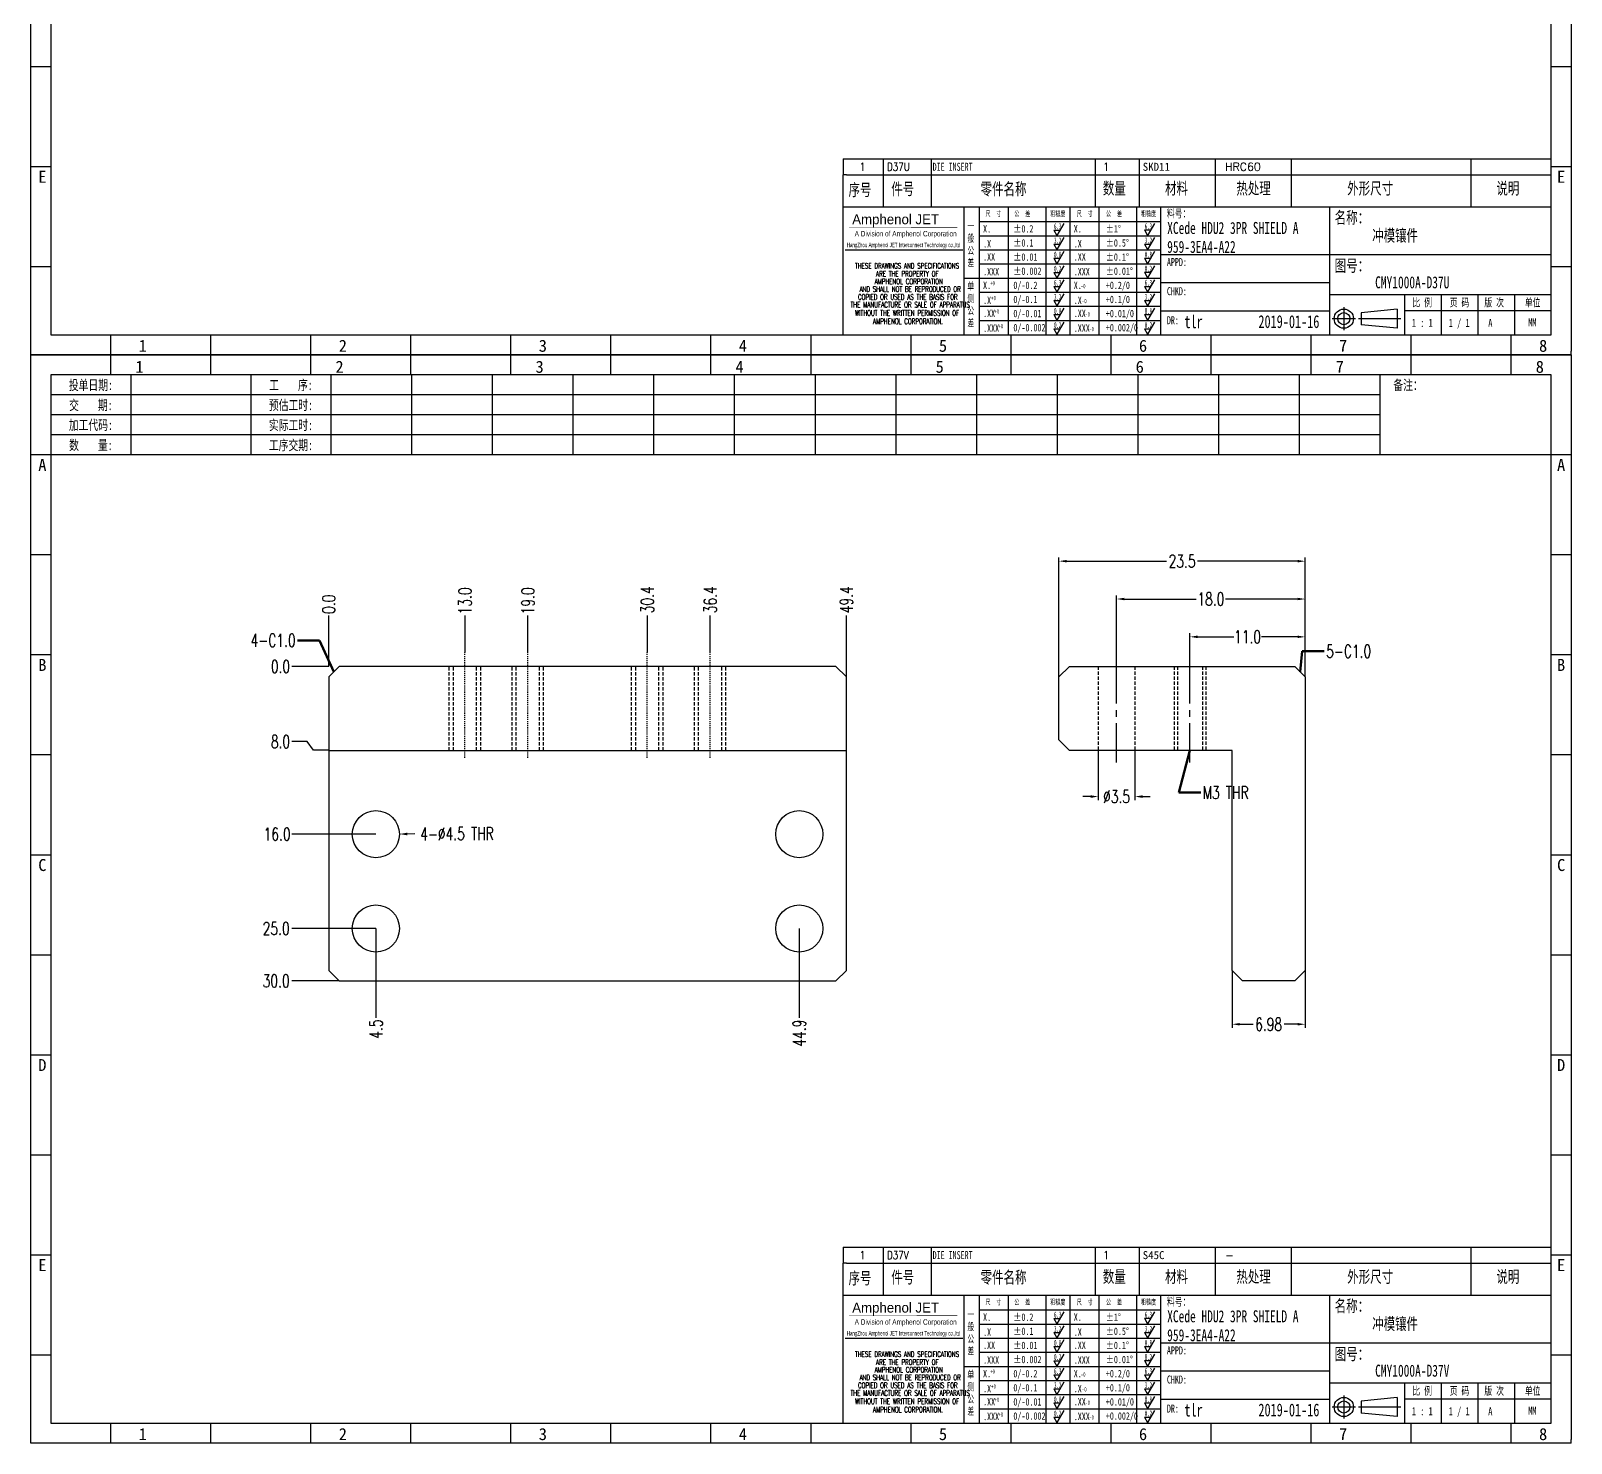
# Model space of a CAD drawing. Header units: millimetres. Extents: x -2852 to 5627, y -2271 to 1849.
# Drawn here: x -459.4 to -312.4, y -1417.7 to -1282.9 of the extents above; entities that cross this region are included whole.
import ezdxf
from ezdxf.enums import TextEntityAlignment as Align

# ---------------------------------------------------------------- set-up
doc = ezdxf.new("R2010")
doc.units = ezdxf.units.MM
doc.header["$PDSIZE"] = 3
doc.linetypes.add('CENTER2', pattern=[1.125, 0.75, -0.125, 0.125, -0.125])
doc.linetypes.add('DASHED2', pattern=[9.525, 6.35, -3.175])
for name, color, linetype in [('1', 7, 'Continuous'), ('11', 4, 'DASHED2'), ('41', 1, 'Continuous'), ('51', 1, 'CENTER2')]:
    doc.layers.add(name, color=color, linetype=linetype)
doc.styles.add('CH', font='仿宋_GB2312_0.ttf')
doc.styles.add('jet02', font='simplex.shx', dxfattribs={"width": 0.7})
doc.styles.add('SIMPLEX', font='SIMPLEX')
doc.styles.get("Standard").update_dxf_attribs({"font": '仿宋_GB2312_0.ttf', "width": 0.7})
doc.styles.add('TEXTSTYLE_1', font='TRIUMB.TTF')
doc.styles.add('TEXTSTYLE_2', font='TRIUM.TTF')
doc.styles.add('tk', font='', dxfattribs={"width": 0.7})
doc.styles.add('tk 2', font='仿宋_GB2312_0.ttf', dxfattribs={"width": 0.65})
doc.styles.add('tk 4', font='simplex.shx', dxfattribs={"width": 0.65, "bigfont": 'bigfont.shx'})
doc.styles.get('tk').set_extended_font_data('NSimSun')
doc.dimstyles.new('jet02', dxfattribs={"dimtxt": 3.5, "dimasz": 2.1, "dimexe": 1, "dimexo": 0, "dimgap": 0.5, "dimtad": 0, "dimtoh": 1, "dimdec": 3, "dimzin": 9, "dimdsep": 46, "dimtxsty": 'jet02', "dimcen": 0, "dimclrt": 256, "dimazin": 2, "dimtfac": 1, "dimtdec": 3, "dimtofl": 0, "dimtmove": 0, "dimatfit": 1, "dimfxl": 0, "dimarcsym": 0})

# ---------------------------------------------------------------- blocks, each defined once
blk = doc.blocks.new('A3-N')
at = {"layer": '1', "color": 1}
for p, q in [((0, 0), (0, 296.73)), ((0, 296.73), (420, 296.73)), ((21.82, 291.27), (21.82, 296.73)), ((49.09, 291.27), (49.09, 296.73)), ((76.36, 291.27), (76.36, 296.73)), ((103.64, 291.27), (103.64, 296.73)), ((103.64, 291.27), (103.64, 296.73)), ((103.64, 291.27), (103.64, 296.73)), ((130.91, 291.27), (130.91, 296.73)), ((158.18, 291.27), (158.18, 296.73)), ((185.45, 291.27), (185.45, 296.73)), ((212.73, 291.27), (212.73, 296.73)), ((240, 291.27), (240, 296.73)), ((267.27, 291.27), (267.27, 296.73)), ((294.55, 291.27), (294.55, 296.73)), ((321.82, 291.27), (321.82, 296.73)), ((349.09, 291.27), (349.09, 296.73)), ((376.36, 291.27), (376.36, 296.73)), ((403.64, 291.27), (403.64, 296.73)), ((420, 296.73), (420, 1)), ((5.45, 269.45), (0, 269.45)), ((420, 269.45), (414.55, 269.45)), ((5.45, 242.18), (0, 242.18)), ((420, 242.18), (414.55, 242.18)), ((5.45, 214.91), (0, 214.91)), ((420, 214.91), (414.55, 214.91)), ((5.45, 187.64), (0, 187.64)), ((420, 187.64), (414.55, 187.64)), ((5.45, 160.36), (0, 160.36)), ((420, 160.36), (414.55, 160.36)), ((5.45, 133.09), (0, 133.09)), ((420, 133.09), (414.55, 133.09)), ((5.45, 105.82), (0, 105.82)), ((420, 105.82), (414.55, 105.82)), ((5.45, 78.55), (0, 78.55)), ((420, 78.55), (414.55, 78.55)), ((5.45, 51.27), (0, 51.27)), ((420, 51.27), (414.55, 51.27)), ((222.45, 49.09), (221.45, 49.09)), ((221.45, 49.09), (221.45, 40.36)), ((222.45, 49.09), (414.55, 49.09)), ((232.36, 49.09), (232.36, 40.36)), ((245.45, 49.09), (245.45, 40.36)), ((290.18, 49.09), (290.18, 40.36)), ((302.18, 49.09), (302.18, 40.36)), ((322.91, 49.09), (322.91, 40.36)), ((343.64, 49.09), (343.64, 40.36)), ((392.73, 40.36), (392.73, 49.09)), ((258.55, 40.36), (258.55, 5.44)), ((266.45, 40.36), (266.45, 5.44)), ((276.78, 40.36), (276.78, 5.45)), ((291.18, 40.36), (291.18, 5.45)), ((301.51, 40.37), (301.51, 5.46)), ((308.01, 40.36), (308.01, 5.45)), ((354.09, 40.36), (354.09, 5.45)), ((308.01, 32.39), (258.55, 32.39)), ((308.01, 28.54), (258.55, 28.54)), ((414.55, 27.27), (308.01, 27.27)), ((5.45, 24), (0, 24)), ((308.01, 24.69), (258.55, 24.69)), ((420, 24), (414.55, 24)), ((308.01, 16.99), (258.55, 16.99)), ((354.09, 19.63), (308.01, 19.63)), ((308.01, 13.14), (258.55, 13.14)), ((414.55, 16.36), (354.09, 16.36)), ((374.55, 16.36), (374.55, 5.45)), ((384.55, 16.36), (384.55, 5.45)), ((394.55, 16.36), (394.55, 5.45)), ((404.55, 16.36), (404.55, 5.45)), ((308.01, 9.29), (258.55, 9.29)), ((308.01, 11.99), (354.09, 11.99)), ((372.51, 12.49), (362.69, 11.5)), ((362.69, 11.5), (362.69, 8.23)), ((372.51, 12.49), (372.51, 7.25)), ((414.55, 12), (374.55, 12)), ((21.82, 0), (21.82, 5.45)), ((49.09, 0), (49.09, 5.45)), ((76.36, 0), (76.36, 5.45)), ((103.64, 0), (103.64, 5.45)), ((130.91, 0), (130.91, 5.45)), ((158.18, 0), (158.18, 5.45)), ((185.45, 0), (185.45, 5.45)), ((212.73, 0), (212.73, 5.45)), ((240, 0), (240, 5.45)), ((267.27, 0), (267.27, 5.45)), ((294.55, 0), (294.55, 5.45)), ((321.82, 0), (321.82, 5.45)), ((349.09, 0), (349.09, 5.45)), ((372.51, 7.25), (362.69, 8.23)), ((376.36, 0), (376.36, 5.45)), ((403.64, 0), (403.64, 5.45)), ((1, 0), (0, 0)), ((420, 0), (1, 0)), ((420, 0), (420, 1))]:
    blk.add_line(p, q, dxfattribs=at)
at = {"layer": '1'}
for p, q in [((414.55, 278.18), (414.55, 284.73)), ((221.45, 40.36), (221.45, 5.45)), ((221.45, 40.36), (414.55, 40.36)), ((221.45, 40.36), (414.55, 40.36)), ((254.41, 40.36), (254.41, 5.45)), ((283.28, 40.36), (283.28, 5.45)), ((308.01, 36.24), (258.55, 36.24)), ((222.08, 28.67), (254.12, 28.67)), ((308.01, 20.84), (254.41, 20.84))]:
    blk.add_line(p, q, dxfattribs=at)
at = {"layer": '1', "color": 1, "ltscale": 0.05}
for p, q in [((278.93, 34.04), (279.79, 32.56)), ((278.93, 34.04), (280.65, 34.04)), ((281.68, 35.84), (279.79, 32.56)), ((303.66, 34.05), (304.52, 32.56)), ((303.66, 34.05), (305.38, 34.05)), ((306.41, 35.84), (304.52, 32.56)), ((278.93, 30.19), (279.79, 28.71)), ((278.93, 30.19), (280.65, 30.19)), ((281.68, 31.99), (279.79, 28.71)), ((303.66, 30.2), (305.38, 30.2)), ((303.66, 30.2), (304.52, 28.71)), ((306.41, 31.99), (304.52, 28.71)), ((278.93, 26.34), (279.79, 24.86)), ((278.93, 26.34), (280.65, 26.34)), ((281.68, 28.14), (279.79, 24.86)), ((303.66, 26.35), (304.52, 24.86)), ((303.66, 26.35), (305.38, 26.35)), ((306.41, 28.14), (304.52, 24.86)), ((278.93, 22.49), (280.65, 22.49)), ((278.93, 22.49), (279.79, 21.01)), ((281.68, 24.29), (279.79, 21.01)), ((303.66, 22.5), (305.38, 22.5)), ((303.66, 22.5), (304.52, 21.01)), ((306.41, 24.29), (304.52, 21.01)), ((278.93, 18.66), (279.79, 17.17)), ((278.93, 18.66), (280.65, 18.66)), ((281.68, 20.45), (279.79, 17.17)), ((303.66, 18.66), (304.52, 17.18)), ((303.66, 18.66), (305.38, 18.66)), ((306.41, 20.46), (304.52, 17.18)), ((278.93, 14.81), (280.65, 14.81)), ((278.93, 14.81), (279.79, 13.32)), ((281.68, 16.6), (279.79, 13.32)), ((281.68, 12.75), (279.79, 9.47)), ((303.66, 14.81), (305.38, 14.81)), ((303.66, 14.81), (304.52, 13.33)), ((306.41, 16.61), (304.52, 13.33)), ((306.41, 12.76), (304.52, 9.48)), ((278.93, 10.96), (279.79, 9.47)), ((278.93, 10.96), (280.65, 10.96)), ((281.68, 8.9), (279.79, 5.62)), ((303.66, 10.96), (304.52, 9.48)), ((303.66, 10.96), (305.38, 10.96)), ((306.41, 8.91), (304.52, 5.63)), ((278.93, 7.11), (279.79, 5.62)), ((278.93, 7.11), (280.65, 7.11)), ((303.66, 7.11), (305.38, 7.11)), ((303.66, 7.11), (304.52, 5.63))]:
    blk.add_line(p, q, dxfattribs=at)
at = {"layer": '1', "color": 1, "ltscale": 0.1}
for p, q in [((358.01, 13.02), (358.01, 6.71)), ((354.86, 9.87), (361.17, 9.87)), ((362.03, 9.87), (373.54, 9.87))]:
    blk.add_line(p, q, dxfattribs=at)
at = {"layer": '1'}
blk.add_lwpolyline([(221.45, 5.45), (414.55, 5.45), (414.55, 291.27), (5.45, 291.27), (5.45, 5.45), (414.55, 5.45)], dxfattribs=at)
at = {"layer": '1', "color": 7, "linetype": 'Continuous', "const_width": 0.123}
blk.add_lwpolyline([(223.11, 34.74), (252.6, 34.76)], dxfattribs=at)
at = {"layer": '1', "color": 1}
for radius in [2.62, 1.64]:
    blk.add_circle((358.01, 9.87), radius, dxfattribs=at)
at = {"layer": '41'}
for p, q in [((27.27, 291.27), (27.27, 269.45)), ((60, 291.27), (60, 269.45)), ((81.82, 291.27), (81.82, 269.45)), ((103.82, 291.27), (103.82, 269.45)), ((125.82, 291.27), (125.82, 269.45)), ((147.82, 291.27), (147.82, 269.45)), ((169.82, 291.27), (169.82, 269.45)), ((191.82, 291.27), (191.82, 269.45)), ((213.82, 291.27), (213.82, 269.45)), ((235.82, 291.27), (235.82, 269.45)), ((257.82, 291.27), (257.82, 269.45)), ((279.82, 291.27), (279.82, 269.45)), ((301.82, 291.27), (301.82, 269.45)), ((323.82, 291.27), (323.82, 269.45)), ((345.82, 291.27), (345.82, 269.45)), ((367.82, 291.27), (367.82, 269.45)), ((367.82, 285.82), (5.45, 285.82)), ((367.82, 280.36), (5.45, 280.36)), ((367.82, 274.91), (5.45, 274.91)), ((414.55, 269.45), (5.45, 269.45))]:
    blk.add_line(p, q, dxfattribs=at)
at = {"layer": '1', "color": 1}
for s, p in [('1', (29.64, 295.11)), ('2', (84.18, 295.11)), ('3', (138.73, 295.11)), ('4', (193.27, 295.11)), ('5', (247.82, 295.11)), ('6', (302.36, 295.11)), ('7', (356.91, 295.11)), ('8', (411.45, 295.11)), ('1', (30.53, 4.11)), ('2', (85.08, 4.11)), ('3', (139.62, 4.11)), ('4', (194.17, 4.11)), ('5', (248.72, 4.11)), ('6', (303.26, 4.11)), ('7', (357.81, 4.11)), ('8', (412.35, 4.11))]:
    blk.add_text(s, height=3.27, dxfattribs=at).set_placement(p, align=Align.TOP_CENTER)
at = {"layer": '1', "style": 'tk', "width": 0.7}
for s, p in [('投单日期:', (16.36, 288.55)), ('工    序:', (70.91, 288.55)), ('备注：', (375.51, 288.55)), ('交    期:', (16.36, 283.09)), ('预估工时:', (70.91, 283.09)), ('加工代码:', (16.36, 277.64)), ('实际工时:', (70.91, 277.64)), ('数    量:', (16.36, 272.18)), ('工序交期:', (70.91, 272.18))]:
    blk.add_text(s, height=2.727, dxfattribs=at).set_placement(p, align=Align.MIDDLE)
at = {"layer": '1', "color": 1}
for s, p in [('A', (2.04, 268.36)), ('B', (2.04, 213.82)), ('C', (2.04, 159.27)), ('D', (2.04, 104.73)), ('E', (2.04, 50.18))]:
    blk.add_text(s, height=3.27, dxfattribs=at).set_placement(p, align=Align.TOP_LEFT)
for s, p in [('A', (418.37, 268.36)), ('B', (418.37, 213.82)), ('C', (418.37, 159.27)), ('D', (418.37, 104.73)), ('E', (418.37, 50.18))]:
    blk.add_text(s, height=3.27, dxfattribs=at).set_placement(p, align=Align.TOP_RIGHT)
at = {"layer": '1', "color": 1, "style": 'tk 2', "width": 0.7}
for s, height, p in [('序号', 3.273, (222.96, 43.34)), ('件号', 3.273, (234.62, 43.61)), ('零件名称', 3.273, (258.97, 43.61)), ('数量', 3.273, (292.3, 43.78)), ('材料', 3.273, (309.27, 43.78)), ('热处理', 3.273, (328.71, 43.78)), ('外形尺寸', 3.273, (358.94, 43.78)), ('说明', 3.273, (399.61, 43.78)), ('料号：', 2.182, (309.77, 37.46)), ('名称：', 3.273, (355.52, 35.79)), ('图号：', 3.273, (355.52, 22.7)), ('比 例', 2.182, (376.69, 13.18)), ('页 码', 2.182, (386.85, 13.18)), ('版 次', 2.182, (396.31, 13.18)), ('单位', 2.182, (407.35, 13.18))]:
    blk.add_text(s, height=height, dxfattribs=at).set_placement(p)
at = {"layer": '1', "color": 7, "linetype": 'Continuous', "style": 'TEXTSTYLE_1'}
blk.add_text('Amphenol JET', height=2.7, dxfattribs=at).set_placement((223.96, 35.61))
at = {"layer": '1', "color": 7, "linetype": 'Continuous'}
for s, height, style, width, p in [('A Division of Amphenol Corporation', 1.5, 'TEXTSTYLE_2', 0.7, (224.64, 32.29)), ('HangZhou Amphenol JET Interconnect Technology co.,ltd ', 1.2, 'TEXTSTYLE_2', 0.6, (222.47, 29.36)), ('THESE DRAWINGS AND SPECIFICATIONS', 1.5, 'tk 4', 0.6, (224.73, 23.52)), ('ARE THE PROPERTY OF', 1.5, 'tk 4', 0.6, (230.45, 21.35)), ('AND SHALL NOT BE REPRODUCED OR', 1.5, 'tk 4', 0.6, (225.95, 17.17)), ('AMPHENOL CORPORATION', 1.5, 'tk 4', 0.6, (230.04, 19.27)), ('THE MANUFACTURE OR SALE OF APPARATUS', 1.5, 'tk 4', 0.6, (223.5, 12.92)), ('COPIED OR USED AS THE BASIS FOR', 1.5, 'tk 4', 0.6, (225.54, 15.02)), ('WITHOUT THE WRITTEN PERMISSION OF', 1.5, 'tk 4', 0.6, (224.73, 10.67)), ('AMPHENOL CORPORATION.', 1.5, 'tk 4', 0.6, (229.63, 8.4))]:
    blk.add_text(s, height=height, dxfattribs=dict(at, style=style, width=width)).set_placement(p)
at = {"layer": '1', "color": 1, "style": 'tk 2', "width": 0.7}
for s, p in [('X.', (259.64, 34.37)), ('%%P0.2', (267.9, 34.37)), ('X.', (284.37, 34.37)), ('%%P1%%D', (293.12, 34.37)), ('.X', (259.64, 30.28)), ('%%P0.1', (267.9, 30.52)), ('.X', (284.37, 30.28)), ('%%P0.5%%D', (293.12, 30.52)), ('.XX', (259.64, 26.71)), ('%%P0.01', (267.9, 26.67)), ('.XX', (284.37, 26.71)), ('%%P0.1%%D', (293.12, 26.67)), ('.XXX', (259.64, 22.68)), ('%%P0.002', (267.9, 22.82)), ('.XXX', (284.37, 22.68)), ('%%P0.01%%D', (293.12, 22.82)), ('X.', (259.64, 18.97)), ('0/-0.2', (267.9, 18.97)), ('X.', (284.37, 18.97)), ('+0.2/0', (293.12, 18.97)), ('.X', (259.64, 14.88)), ('0/-0.1', (267.9, 15.12)), ('.X', (284.37, 14.88)), ('+0.1/0', (293.12, 15.12)), ('.XX', (259.64, 11.31)), ('0/-0.01', (267.9, 11.27)), ('0/-0.002', (267.9, 7.42)), ('.XX', (284.37, 11.31)), ('+0.01/0', (293.12, 11.27)), ('+0.002/0', (293.12, 7.42)), ('.XXX', (259.64, 7.28)), ('.XXX', (284.37, 7.28))]:
    blk.add_text(s, height=2, dxfattribs=at).set_placement(p, align=Align.MIDDLE_LEFT)
at = {"layer": '1', "color": 1, "ltscale": 0.05, "style": 'tk 2', "width": 0.5}
for s, p in [('6.3', (279.01, 34.26)), ('6.3', (303.74, 34.27)), ('3.2', (279.01, 30.41)), ('3.2', (303.74, 30.42)), ('0.8', (279.01, 26.56)), ('0.8', (303.74, 26.57)), ('0.2', (279.01, 22.71)), ('0.2', (303.74, 22.72)), ('6.3', (279.01, 18.87)), ('6.3', (303.74, 18.88)), ('3.2', (279.01, 15.02)), ('0.8', (279.01, 11.17)), ('3.2', (303.74, 15.03)), ('0.8', (303.74, 11.18)), ('0.2', (279.01, 7.32)), ('0.2', (303.74, 7.33))]:
    blk.add_text(s, height=1.6, dxfattribs=at).set_placement(p)
at = {"layer": '1', "style": 'tk 2', "width": 0.7}
for s, p in [('APPD:', (309.77, 24.21)), ('CHKD:', (309.77, 16.27)), ('DR:', (309.77, 8.35))]:
    blk.add_text(s, height=2.182, dxfattribs=at).set_placement(p)
at = {"layer": '1', "color": 7, "style": 'tk 2', "width": 0.7}
blk.add_text('MM', height=2.182, dxfattribs=at).set_placement((408.31, 7.75))
at = {"layer": '1', "color": 1, "ltscale": 0.05, "char_height": 1.5, "width": 6.3627, "attachment_point": 1, "style": 'tk 2'}
for s, insert in [('尺  寸', (260.31, 39.25)), ('公  差', (268.17, 39.25)), ('粗糙度', (277.98, 39.25)), ('尺  寸', (285.2, 39.25)), ('公  差', (293.18, 39.25)), ('粗糙度', (302.71, 39.26))]:
    blk.add_mtext(s, dxfattribs=dict(at, insert=insert))
at = {"layer": '1', "ltscale": 0.05, "char_height": 2, "width": 2.5195, "attachment_point": 1, "style": 'tk 2'}
for s, insert in [('一般公差', (255.39, 36.11)), ('单侧公差', (255.39, 19.71))]:
    blk.add_mtext(s, dxfattribs=dict(at, insert=insert))
at = {"layer": '1', "color": 1, "ltscale": 0.05, "char_height": 1.2, "width": 5.1396, "attachment_point": 1, "line_spacing_factor": 0.8, "style": 'tk 2'}
for s, insert in [('+0', (261.58, 20.13)), ('-0', (286.31, 19.33)), ('+0', (261.88, 16.09)), ('-0', (286.61, 15.29)), ('+0', (262.79, 12.45)), ('+0', (263.87, 8.44)), ('-0', (287.51, 11.65)), ('-0', (288.59, 7.64))]:
    blk.add_mtext(s, dxfattribs=dict(at, insert=insert))
at = {"layer": '1', "style": 'tk 2', "width": 0.7}
for tag, p in [('PATR-NO1', (309.84, 32.96)), ('TITLE', (365.74, 30.9)), ('PATR-NO2', (309.84, 27.81)), ('DWG-NO:', (366.54, 18.14))]:
    blk.add_attdef(tag, p, '', height=3.27, dxfattribs=at)
at = {"layer": '1', "color": 1, "style": 'tk 2', "width": 0.7}
for tag, p in [('DRAW', (314.55, 7.27)), ('DATE', (334.72, 7.32))]:
    blk.add_attdef(tag, p, '', height=3.49, dxfattribs=at)
at = {"layer": '1', "style": 'tk 2', "width": 0.7}
for tag, p in [('SCALE', (376.55, 8.73)), ('SHEET', (386.6, 8.72)), ('REV', (397.38, 8.73))]:
    blk.add_attdef(tag, text='', height=2.18, dxfattribs=at).set_placement(p, align=Align.MIDDLE_LEFT)
blk = doc.blocks.new('FB3')
at = {"layer": '1', "color": 1}
for p, q in [((0, 4.36), (193.09, 4.36)), ((0, 4.36), (0, 0)), ((10.91, 4.36), (10.91, 0)), ((24, 4.36), (24, 0)), ((68.73, 4.36), (68.73, 0)), ((80.73, 4.36), (80.73, 0)), ((101.45, 4.36), (101.45, 0)), ((122.18, 4.36), (122.18, 0)), ((171.27, 0), (171.27, 4.36))]:
    blk.add_line(p, q, dxfattribs=at)
at = {"layer": '1'}
for tag, style, p in [('ITEM', 'SIMPLEX', (4.36, 2.18)), ('PARTNO', 'SIMPLEX', (12, 2.18)), ('QTY', 'SIMPLEX', (74.18, 2.18)), ('MATL', 'CH', (81.72, 2.18)), ('FINISH', 'SIMPLEX', (104.17, 2.18)), ('SPEC', 'SIMPLEX', (130.91, 2.18)), ('REMARK', 'SIMPLEX', (174.06, 2.18))]:
    blk.add_attdef(tag, text='', height=2.18, dxfattribs=dict(at, style=style)).set_placement(p, align=Align.MIDDLE_LEFT)
at = {"layer": '1', "style": 'tk', "width": 0.7}
blk.add_attdef('DIE', text='', height=2.18, dxfattribs=at).set_placement((24.43, 2.18), align=Align.MIDDLE_LEFT)
blk = doc.blocks.new('*D3402')
at = {"layer": '41', "ltscale": 0.05}
blk.add_line((484.23, -3795.99), (480.7, -3795.99), dxfattribs=at)
at = {"layer": 'Defpoints', "color": 0, "ltscale": 0.05}
for p in [(480.7, -3795.99), (484.23, -3795.99), (484.23, -3795.99)]:
    blk.add_point(p, dxfattribs=at)
at = {"layer": '41', "ltscale": 0.05, "insert": (479.62, -3795.99), "char_height": 1.225, "attachment_point": 5, "style": 'jet02'}
blk.add_mtext('0.0', dxfattribs=at)
blk = doc.blocks.new('*D3403')
at = {"layer": '41', "ltscale": 0.05}
blk.add_line((485.23, -3825.99), (480.7, -3825.99), dxfattribs=at)
at = {"layer": 'Defpoints', "color": 0, "ltscale": 0.05}
for p in [(484.23, -3795.99), (480.7, -3825.99), (485.23, -3825.99)]:
    blk.add_point(p, dxfattribs=at)
at = {"layer": '41', "ltscale": 0.05, "insert": (479.21, -3825.99), "char_height": 1.225, "attachment_point": 5, "style": 'jet02'}
blk.add_mtext('30.0', dxfattribs=at)
blk = doc.blocks.new('*D3404')
at = {"layer": '41', "ltscale": 0.05}
blk.add_line((488.73, -3820.99), (480.7, -3820.99), dxfattribs=at)
at = {"layer": 'Defpoints', "color": 0, "ltscale": 0.05}
for p in [(484.23, -3795.99), (480.7, -3820.99), (488.73, -3820.99)]:
    blk.add_point(p, dxfattribs=at)
at = {"layer": '41', "ltscale": 0.05, "insert": (479.21, -3820.99), "char_height": 1.225, "attachment_point": 5, "style": 'jet02'}
blk.add_mtext('25.0', dxfattribs=at)
blk = doc.blocks.new('*D3405')
at = {"layer": '41', "ltscale": 0.05}
blk.add_line((488.73, -3811.99), (480.7, -3811.99), dxfattribs=at)
at = {"layer": 'Defpoints', "color": 0, "ltscale": 0.05}
for p in [(484.23, -3795.99), (480.7, -3811.99), (488.73, -3811.99)]:
    blk.add_point(p, dxfattribs=at)
at = {"layer": '41', "ltscale": 0.05, "insert": (479.3, -3811.99), "char_height": 1.225, "attachment_point": 5, "style": 'jet02'}
blk.add_mtext('16.0', dxfattribs=at)
blk = doc.blocks.new('*D3406')
at = {"layer": '41', "ltscale": 0.05}
for p, q in [((482.17, -3803.16), (480.7, -3803.16)), ((482.76, -3803.99), (482.17, -3803.16)), ((484.23, -3803.99), (482.76, -3803.99))]:
    blk.add_line(p, q, dxfattribs=at)
at = {"layer": 'Defpoints', "color": 0, "ltscale": 0.05}
for p in [(484.23, -3795.99), (480.7, -3803.16), (484.23, -3803.99)]:
    blk.add_point(p, dxfattribs=at)
at = {"layer": '41', "ltscale": 0.05, "insert": (479.62, -3803.16), "char_height": 1.225, "attachment_point": 5, "style": 'jet02'}
blk.add_mtext('8.0', dxfattribs=at)
blk = doc.blocks.new('*D3407')
at = {"layer": '41', "ltscale": 0.05}
blk.add_line((484.23, -3795.99), (484.23, -3791.13), dxfattribs=at)
at = {"layer": 'Defpoints', "color": 0, "ltscale": 0.05}
for p in [(484.23, -3791.13), (484.23, -3795.99), (484.23, -3795.99)]:
    blk.add_point(p, dxfattribs=at)
at = {"layer": '41', "ltscale": 0.05, "insert": (484.23, -3790.05), "char_height": 1.225, "attachment_point": 5, "rotation": 90, "style": 'jet02'}
blk.add_mtext('0.0', dxfattribs=at)
blk = doc.blocks.new('*D3408')
at = {"layer": '41', "ltscale": 0.05}
blk.add_line((497.23, -3794.66), (497.23, -3791.13), dxfattribs=at)
at = {"layer": 'Defpoints', "color": 0, "ltscale": 0.05}
for p in [(497.23, -3791.13), (497.23, -3794.66), (484.23, -3795.99)]:
    blk.add_point(p, dxfattribs=at)
at = {"layer": '41', "ltscale": 0.05, "insert": (497.23, -3789.73), "char_height": 1.225, "attachment_point": 5, "rotation": 90, "style": 'jet02'}
blk.add_mtext('13.0', dxfattribs=at)
blk = doc.blocks.new('*D3409')
at = {"layer": '41', "ltscale": 0.05}
blk.add_line((503.23, -3794.66), (503.23, -3791.13), dxfattribs=at)
at = {"layer": 'Defpoints', "color": 0, "ltscale": 0.05}
for p in [(503.23, -3791.13), (503.23, -3794.66), (484.23, -3795.99)]:
    blk.add_point(p, dxfattribs=at)
at = {"layer": '41', "ltscale": 0.05, "insert": (503.23, -3789.73), "char_height": 1.225, "attachment_point": 5, "rotation": 90, "style": 'jet02'}
blk.add_mtext('19.0', dxfattribs=at)
blk = doc.blocks.new('*D3410')
at = {"layer": '41', "ltscale": 0.05}
blk.add_line((514.63, -3794.66), (514.63, -3791.13), dxfattribs=at)
at = {"layer": 'Defpoints', "color": 0, "ltscale": 0.05}
for p in [(514.63, -3791.13), (514.63, -3794.66), (484.23, -3795.99)]:
    blk.add_point(p, dxfattribs=at)
at = {"layer": '41', "ltscale": 0.05, "insert": (514.63, -3789.62), "char_height": 1.225, "attachment_point": 5, "rotation": 90, "style": 'jet02'}
blk.add_mtext('30.4', dxfattribs=at)
blk = doc.blocks.new('*D3411')
at = {"layer": '41', "ltscale": 0.05}
blk.add_line((520.63, -3794.66), (520.63, -3791.13), dxfattribs=at)
at = {"layer": 'Defpoints', "color": 0, "ltscale": 0.05}
for p in [(520.63, -3791.13), (520.63, -3794.66), (484.23, -3795.99)]:
    blk.add_point(p, dxfattribs=at)
at = {"layer": '41', "ltscale": 0.05, "insert": (520.63, -3789.62), "char_height": 1.225, "attachment_point": 5, "rotation": 90, "style": 'jet02'}
blk.add_mtext('36.4', dxfattribs=at)
blk = doc.blocks.new('*D3412')
at = {"layer": '41', "ltscale": 0.05}
blk.add_line((533.63, -3796.99), (533.63, -3791.13), dxfattribs=at)
at = {"layer": 'Defpoints', "color": 0, "ltscale": 0.05}
for p in [(533.63, -3791.13), (484.23, -3795.99), (533.63, -3796.99)]:
    blk.add_point(p, dxfattribs=at)
at = {"layer": '41', "ltscale": 0.05, "insert": (533.63, -3789.62), "char_height": 1.225, "attachment_point": 5, "rotation": 90, "style": 'jet02'}
blk.add_mtext('49.4', dxfattribs=at)
blk = doc.blocks.new('*D3413')
at = {"layer": '41', "ltscale": 0.05}
blk.add_line((488.73, -3820.99), (488.73, -3829.52), dxfattribs=at)
at = {"layer": 'Defpoints', "color": 0, "ltscale": 0.05}
for p in [(484.23, -3795.99), (488.73, -3820.99), (488.73, -3829.52)]:
    blk.add_point(p, dxfattribs=at)
at = {"layer": '41', "ltscale": 0.05, "insert": (488.73, -3830.59), "char_height": 1.225, "attachment_point": 5, "rotation": 90, "style": 'jet02'}
blk.add_mtext('4.5', dxfattribs=at)
blk = doc.blocks.new('*D3414')
at = {"layer": '41', "ltscale": 0.05}
blk.add_line((529.13, -3820.99), (529.13, -3829.52), dxfattribs=at)
at = {"layer": 'Defpoints', "color": 0, "ltscale": 0.05}
for p in [(484.23, -3795.99), (529.13, -3820.99), (529.13, -3829.52)]:
    blk.add_point(p, dxfattribs=at)
at = {"layer": '41', "ltscale": 0.05, "insert": (529.13, -3830.98), "char_height": 1.225, "attachment_point": 5, "rotation": 90, "style": 'jet02'}
blk.add_mtext('44.9', dxfattribs=at)
blk = doc.blocks.new('*D3415')
at = {"layer": '41', "ltscale": 0.05}
blk.add_line((492.45, -3811.97), (491.71, -3811.98), dxfattribs=at)
blk.add_solid([(491.71, -3811.85), (491.71, -3812.1), (490.98, -3811.98)], dxfattribs=at)
at = {"layer": 'Defpoints', "color": 0, "ltscale": 0.05}
for p in [(486.48, -3812), (490.98, -3811.98)]:
    blk.add_point(p, dxfattribs=at)
at = {"layer": '41', "ltscale": 0.05, "insert": (496.46, -3811.95), "char_height": 1.225, "attachment_point": 5, "rotation": 0.3045, "style": 'jet02'}
blk.add_mtext('4-∅4.5{\\C1; THR}', dxfattribs=at)
blk = doc.blocks.new('*D3416')
at = {"layer": '41', "ltscale": 0.05}
for p, q in [((553.91, -3796.99), (553.91, -3785.59)), ((554.65, -3785.94), (564.18, -3785.94)), ((576.68, -3785.94), (567.14, -3785.94)), ((577.41, -3796.99), (577.41, -3785.59))]:
    blk.add_line(p, q, dxfattribs=at)
for points in [[(554.65, -3785.82), (554.65, -3786.06), (553.91, -3785.94)], [(576.68, -3785.82), (576.68, -3786.06), (577.41, -3785.94)]]:
    blk.add_solid(points, dxfattribs=at)
at = {"layer": 'Defpoints', "color": 0, "ltscale": 0.05}
for p in [(577.41, -3785.94), (553.91, -3796.99), (577.41, -3796.99)]:
    blk.add_point(p, dxfattribs=at)
at = {"layer": '41', "ltscale": 0.05, "insert": (565.66, -3785.94), "char_height": 1.225, "attachment_point": 5, "style": 'jet02'}
blk.add_mtext('23.5', dxfattribs=at)
blk = doc.blocks.new('*D3417')
at = {"layer": '41', "ltscale": 0.05}
for p, q in [((566.41, -3795.99), (566.41, -3792.81)), ((567.15, -3793.16), (570.59, -3793.16)), ((576.68, -3793.16), (573.23, -3793.16)), ((577.41, -3796.99), (577.41, -3792.81))]:
    blk.add_line(p, q, dxfattribs=at)
for points in [[(567.15, -3793.04), (567.15, -3793.28), (566.41, -3793.16)], [(576.68, -3793.04), (576.68, -3793.28), (577.41, -3793.16)]]:
    blk.add_solid(points, dxfattribs=at)
at = {"layer": 'Defpoints', "color": 0, "ltscale": 0.05}
for p in [(577.41, -3793.16), (566.41, -3795.99), (577.41, -3796.99)]:
    blk.add_point(p, dxfattribs=at)
at = {"layer": '41', "ltscale": 0.05, "insert": (571.91, -3793.16), "char_height": 1.225, "attachment_point": 5, "style": 'jet02'}
blk.add_mtext('11.0', dxfattribs=at)
blk = doc.blocks.new('*D3418')
at = {"layer": '41', "ltscale": 0.05}
for p, q in [((559.41, -3795.99), (559.41, -3789.2)), ((560.15, -3789.55), (567.01, -3789.55)), ((576.68, -3789.55), (569.81, -3789.55)), ((577.41, -3796.99), (577.41, -3789.2))]:
    blk.add_line(p, q, dxfattribs=at)
for points in [[(560.15, -3789.43), (560.15, -3789.67), (559.41, -3789.55)], [(576.68, -3789.43), (576.68, -3789.67), (577.41, -3789.55)]]:
    blk.add_solid(points, dxfattribs=at)
at = {"layer": 'Defpoints', "color": 0, "ltscale": 0.05}
for p in [(559.41, -3789.55), (559.41, -3795.99), (577.41, -3796.99)]:
    blk.add_point(p, dxfattribs=at)
at = {"layer": '41', "ltscale": 0.05, "insert": (568.41, -3789.55), "char_height": 1.225, "attachment_point": 5, "style": 'jet02'}
blk.add_mtext('18.0', dxfattribs=at)
blk = doc.blocks.new('*D3419')
at = {"layer": '41', "ltscale": 0.05}
for p, q in [((570.43, -3824.99), (570.43, -3830.48)), ((577.41, -3824.99), (577.41, -3830.48)), ((571.17, -3830.13), (572.44, -3830.13)), ((576.68, -3830.13), (575.4, -3830.13))]:
    blk.add_line(p, q, dxfattribs=at)
for points in [[(571.17, -3830.01), (571.17, -3830.25), (570.43, -3830.13)], [(576.68, -3830.01), (576.68, -3830.25), (577.41, -3830.13)]]:
    blk.add_solid(points, dxfattribs=at)
at = {"layer": 'Defpoints', "color": 0, "ltscale": 0.05}
for p in [(570.43, -3824.99), (577.41, -3824.99), (577.41, -3830.13)]:
    blk.add_point(p, dxfattribs=at)
at = {"layer": '41', "ltscale": 0.05, "insert": (573.92, -3830.13), "char_height": 1.225, "attachment_point": 5, "style": 'jet02'}
blk.add_mtext('6.98', dxfattribs=at)
blk = doc.blocks.new('*D3420')
at = {"layer": '41', "ltscale": 0.05}
for p, q in [((557.66, -3803.99), (557.66, -3808.75)), ((561.16, -3803.99), (561.16, -3808.75)), ((556.93, -3808.4), (556.19, -3808.4)), ((561.9, -3808.4), (562.63, -3808.4))]:
    blk.add_line(p, q, dxfattribs=at)
for points in [[(556.93, -3808.28), (556.93, -3808.53), (557.66, -3808.4)], [(561.9, -3808.28), (561.9, -3808.53), (561.16, -3808.4)]]:
    blk.add_solid(points, dxfattribs=at)
at = {"layer": 'Defpoints', "color": 0, "ltscale": 0.05}
for p in [(557.66, -3803.99), (561.16, -3803.99), (557.66, -3808.4)]:
    blk.add_point(p, dxfattribs=at)
at = {"layer": '41', "ltscale": 0.05, "insert": (559.41, -3808.4), "char_height": 1.225, "attachment_point": 5, "style": 'jet02'}
blk.add_mtext('%%c3.5', dxfattribs=at)

msp = doc.modelspace()

# ---------------------------------------------------------------- linework, layer by layer
at = {"layer": '1', "ltscale": 0.05}
msp.add_line((-430.9821, -1351.5619), (-381.5821, -1351.5619), dxfattribs=at)
for points in [[(-429.9821, -1343.5619), (-430.9821, -1344.5619), (-430.9821, -1372.5619), (-429.9821, -1373.5619), (-382.5821, -1373.5619), (-381.5821, -1372.5619), (-381.5821, -1344.5619), (-382.5821, -1343.5619)], [(-361.2944, -1350.5619), (-361.2944, -1344.5619), (-360.2944, -1343.5619), (-338.7944, -1343.5619), (-337.7944, -1344.5619), (-337.7944, -1372.5619), (-338.7944, -1373.5619), (-343.7744, -1373.5619), (-344.7744, -1372.5619), (-344.7744, -1351.5619), (-360.2944, -1351.5619)]]:
    msp.add_lwpolyline(points, close=True, dxfattribs=at)
for centre in [(-426.4821, -1359.5619), (-386.0821, -1359.5619), (-426.4821, -1368.5619), (-386.0821, -1368.5619)]:
    msp.add_circle(centre, 2.25, dxfattribs=at)
at = {"layer": '11', "color": 3, "ltscale": 0.05}
for p, q in [((-419.4821, -1351.5619), (-419.4821, -1343.5619)), ((-416.4821, -1351.5619), (-416.4821, -1343.5619)), ((-413.4821, -1351.5619), (-413.4821, -1343.5619)), ((-410.4821, -1351.5619), (-410.4821, -1343.5619)), ((-402.0821, -1351.5619), (-402.0821, -1343.5619)), ((-399.0821, -1351.5619), (-399.0821, -1343.5619)), ((-396.0821, -1351.5619), (-396.0821, -1343.5619)), ((-393.0821, -1351.5619), (-393.0821, -1343.5619))]:
    msp.add_line(p, q, dxfattribs=at)
at = {"layer": '11', "ltscale": 0.05}
for p, q in [((-419.0821, -1351.5619), (-419.0821, -1343.5619)), ((-416.8821, -1351.5619), (-416.8821, -1343.5619)), ((-413.0821, -1351.5619), (-413.0821, -1343.5619)), ((-410.8821, -1351.5619), (-410.8821, -1343.5619)), ((-401.6821, -1351.5619), (-401.6821, -1343.5619)), ((-399.4821, -1351.5619), (-399.4821, -1343.5619)), ((-395.6821, -1351.5619), (-395.6821, -1343.5619)), ((-393.4821, -1351.5619), (-393.4821, -1343.5619))]:
    msp.add_line(p, q, dxfattribs=at)
for points in [[(-357.5444, -1343.5619), (-357.5444, -1351.5619)], [(-354.0444, -1343.5619), (-354.0444, -1351.5619)], [(-350.2944, -1343.5619), (-350.2944, -1351.5619)], [(-349.9944, -1343.5619), (-349.9944, -1351.5619)], [(-347.5944, -1343.5619), (-347.5944, -1351.5619)], [(-347.2944, -1343.5619), (-347.2944, -1351.5619)]]:
    msp.add_lwpolyline(points, dxfattribs=at)
at = {"layer": '51', "ltscale": 0.05}
for p, q in [((-417.9821, -1352.2619), (-417.9821, -1342.2263)), ((-411.9821, -1352.2619), (-411.9821, -1342.2263)), ((-400.5821, -1352.2619), (-400.5821, -1342.2263)), ((-394.5821, -1352.2619), (-394.5821, -1342.2263))]:
    msp.add_line(p, q, dxfattribs=at)
at = {"layer": '51', "ltscale": 5}
for points in [[(-355.7944, -1352.7249), (-355.7944, -1342.1895)], [(-348.7944, -1352.7249), (-348.7944, -1342.1895)]]:
    msp.add_lwpolyline(points, dxfattribs=at)

# ---------------------------------------------------------------- block references
at = {"layer": '1', "ltscale": 0.05, "xscale": 0.3500000000000227, "yscale": 0.3500000000000227, "zscale": 0.3500000000000227}
for p, values in [((-459.4145, -1313.8217), {'DWG-NO:': 'CMY1000A-D37U', 'TITLE': '冲模镶件', 'REV': 'A', 'SHEET': '1 / 1', 'DRAW': 'tlr', 'DATE': '2019-01-16', 'PATR-NO1': 'XCede HDU2 3PR SHIELD A', 'PATR-NO2': '959-3EA4-A22', 'SCALE': '1 : 1'}), ((-459.4145, -1417.6763), {'DWG-NO:': 'CMY1000A-D37V', 'TITLE': '冲模镶件', 'REV': 'A', 'SHEET': '1 / 1', 'DRAW': 'tlr', 'DATE': '2019-01-16', 'PATR-NO1': 'XCede HDU2 3PR SHIELD A', 'PATR-NO2': '959-3EA4-A22', 'SCALE': '1 : 1'})]:
    msp.add_blockref('A3-N', p, dxfattribs=at).add_auto_attribs(values)
at = {"layer": '1', "ltscale": 0.05}
ref = msp.add_blockref('FB3', (-381.9054, -1296.6399), dxfattribs=dict(at, xscale=0.3500000000000227, yscale=0.3500000000000227, zscale=0.3500000000000227))
ref.add_attrib('PARTNO', 'D37U', dxfattribs={"height": 0.76364, "style": 'SIMPLEX', "width": 0.8}).set_placement((-377.7054, -1295.8763), align=Align.MIDDLE_LEFT)
ref.add_attrib('ITEM', '1', dxfattribs={"height": 0.7636, "style": 'SIMPLEX'}).set_placement((-380.3782, -1295.8763), align=Align.MIDDLE_LEFT)
ref.add_attrib('DIE', 'DIE INSERT', dxfattribs={"height": 0.76364, "style": 'tk', "width": 0.7}).set_placement((-373.3549, -1295.8763), align=Align.MIDDLE_LEFT)
ref.add_attrib('QTY', '1', dxfattribs={"height": 0.7636, "style": 'SIMPLEX'}).set_placement((-357.1256, -1295.8763), align=Align.MIDDLE_LEFT)
ref.add_attrib('MATL', 'SKD11', dxfattribs={"height": 0.76364, "style": 'CH'}).set_placement((-353.3048, -1295.8763), align=Align.MIDDLE_LEFT)
ref.add_attrib('FINISH', 'HRC60', dxfattribs={"height": 0.76364, "style": 'SIMPLEX'}).set_placement((-345.445, -1295.8763), align=Align.MIDDLE_LEFT)
ref = msp.add_blockref('FB3', (-381.9054, -1400.4944), dxfattribs=dict(at, xscale=0.3500000000000227, yscale=0.3500000000000227, zscale=0.3500000000000227))
ref.add_attrib('PARTNO', 'D37V', dxfattribs={"height": 0.76364, "style": 'SIMPLEX', "width": 0.8}).set_placement((-377.7054, -1399.7308), align=Align.MIDDLE_LEFT)
ref.add_attrib('ITEM', '1', dxfattribs={"height": 0.7636, "style": 'SIMPLEX'}).set_placement((-380.3782, -1399.7308), align=Align.MIDDLE_LEFT)
ref.add_attrib('DIE', 'DIE INSERT', dxfattribs={"height": 0.76364, "style": 'tk', "width": 0.7}).set_placement((-373.3549, -1399.7308), align=Align.MIDDLE_LEFT)
ref.add_attrib('QTY', '1', dxfattribs={"height": 0.7636, "style": 'SIMPLEX'}).set_placement((-357.1256, -1399.7308), align=Align.MIDDLE_LEFT)
ref.add_attrib('MATL', 'S45C', dxfattribs={"height": 0.76364, "style": 'CH'}).set_placement((-353.3048, -1399.7308), align=Align.MIDDLE_LEFT)
ref.add_attrib('FINISH', '-', dxfattribs={"height": 0.7636, "style": 'SIMPLEX'}).set_placement((-345.445, -1399.7308), align=Align.MIDDLE_LEFT)

# ---------------------------------------------------------------- texts
at = {"layer": '41', "ltscale": 0.05, "char_height": 1.225, "style": 'jet02'}
for s, insert, attachment_point in [('4-C1.0', (-434.1475, -1341.069), 6), ('5-C1.0', (-335.7998, -1342.1065), 4), ('M3 THR', (-347.5755, -1355.5895), 4)]:
    msp.add_mtext(s, dxfattribs=dict(at, insert=insert, attachment_point=attachment_point))

# ---------------------------------------------------------------- dimensions: what is measured, and where the dimension line sits
at = {"layer": '41', "ltscale": 0.05}
for base, p1, p2, override, picture, middle in [((-337.7944, -1333.512), (-361.2944, -1344.5619), (-337.7944, -1344.5619), {"dimscale": 0.35, "dimtoh": 0, "dimdec": 1, "dimzin": 1, "dimclrd": 256, "dimclre": 256, "dimadec": 1, "dimazin": 0, "dimatfit": 3, "dimlwd": 65535, "dimlwe": 65535}, '*D3416', (-349.5444, -1333.512)), ((-355.7944, -1337.1202), (-337.7944, -1344.5619), (-355.7944, -1343.5619), {"dimscale": 0.35, "dimtoh": 0, "dimdec": 1, "dimzin": 1, "dimclrd": 256, "dimclre": 256, "dimadec": 1, "dimazin": 0, "dimatfit": 3, "dimlwd": 65535, "dimlwe": 65535}, '*D3418', (-346.7944, -1337.1202)), ((-337.7944, -1340.7284), (-348.7944, -1343.5619), (-337.7944, -1344.5619), {"dimscale": 0.35, "dimtoh": 0, "dimdec": 1, "dimzin": 1, "dimclrd": 256, "dimclre": 256, "dimadec": 1, "dimazin": 0, "dimatfit": 3, "dimlwd": 65535, "dimlwe": 65535}, '*D3417', (-343.2944, -1340.7284)), ((-337.7944, -1377.7015), (-344.7744, -1372.5619), (-337.7944, -1372.5619), {"dimscale": 0.35, "dimtoh": 0, "dimdec": 2, "dimzin": 1, "dimclrd": 256, "dimclre": 256, "dimazin": 0, "dimatfit": 3, "dimlwd": 65535, "dimlwe": 65535}, '*D3419', (-341.2844, -1377.7015))]:
    dim = msp.add_linear_dim(base=base, p1=p1, p2=p2, dimstyle='jet02', override=override, dxfattribs=at)
    dim.commit()
    dim.dimension.update_dxf_attribs({"geometry": picture, "text_midpoint": middle, "insert": (-915.2077, 2452.4298)})
for feature_location, offset, dtype, origin, picture, middle, set_off in [((-400.5821, -1342.2263), (0, 3.5298), 1, (-430.9821, -1343.5619), '*D3410', (-400.5821, -1337.1944), (-915.2077, 2452.4298)), ((-394.5821, -1342.2263), (0, 3.5298), 1, (-430.9821, -1343.5619), '*D3411', (-394.5821, -1337.1944), (-915.2077, 2452.4298)), ((-381.5821, -1344.5619), (0, 5.8654), 1, (-430.9821, -1343.5619), '*D3412', (-381.5821, -1337.1944), (-915.2077, 2452.4298)), ((-417.9821, -1342.2263), (0, 3.5298), 1, (-430.9821, -1343.5619), '*D3408', (-417.9821, -1337.2965), (-915.2077, 2452.4298)), ((-411.9821, -1342.2263), (0, 3.5298), 1, (-430.9821, -1343.5619), '*D3409', (-411.9821, -1337.2965), (-915.2077, 2452.4298)), ((-430.9820979637, -1343.5618953197), (0, 4.8654193409), 1, (-430.9820979637, -1343.5618953197), '*D3407', (-430.9820979637, -1337.6231426455), (-915.2077048823, 2452.4298167741)), ((-429.9821, -1373.5619), (-4.5298, 0), 0, (-430.9821, -1343.5619), '*D3403', (-435.9936, -1373.5619), (-915.2077, 2452.4298)), ((-426.4821, -1368.5619), (-8.0298, 0), 0, (-430.9821, -1343.5619), '*D3404', (-435.9936, -1368.5619), (-915.2077, 2452.4298)), ((-426.4821, -1359.5619), (-8.0298, 0), 0, (-430.9821, -1343.5619), '*D3405', (-435.9119, -1359.5619), (-915.2077, 2452.4298)), ((-430.9820979637, -1343.5618953197), (-3.5298220533, 0), 0, (-430.9820979637, -1343.5618953197), '*D3402', (-435.5852533503, -1343.5618953197), (-915.2077048823, 2452.4298167741)), ((-430.9821, -1351.5619), (-3.5298, 0.8313), 0, (-430.9821, -1343.5619), '*D3406', (-435.5853, -1350.7306), (-915.2077, 2452.4298)), ((-426.4821, -1368.5619), (0, -8.5298), 1, (-430.9821, -1343.5619), '*D3413', (-426.4821, -1378.1651), (-915.2077, 2452.4298)), ((-386.0821, -1368.5619), (0, -8.5298), 1, (-430.9821, -1343.5619), '*D3414', (-386.0821, -1378.553), (-915.2077, 2452.4298))]:
    dim = msp.add_ordinate_dim(feature_location=feature_location, offset=offset, dtype=dtype, origin=origin, dimstyle='jet02', override={"dimscale": 0.35, "dimtoh": 0, "dimdec": 1, "dimzin": 1, "dimclrd": 256, "dimclre": 256, "dimadec": 1, "dimazin": 0, "dimatfit": 3, "dimlwd": 65535, "dimlwe": 65535}, dxfattribs=at)
    dim.commit()
    dim.dimension.update_dxf_attribs({"geometry": picture, "text_midpoint": middle, "insert": set_off})
dim = msp.add_linear_dim(base=(-357.5444, -1355.9727), p1=(-354.0444, -1351.5619), p2=(-357.5444, -1351.5619), text='%%c<>', dimstyle='jet02', override={"dimscale": 0.35, "dimtoh": 0, "dimdec": 1, "dimzin": 1, "dimclrd": 256, "dimclre": 256, "dimadec": 1, "dimazin": 0, "dimatfit": 3, "dimlwd": 65535, "dimlwe": 65535}, dxfattribs=at)
dim.commit()
dim.dimension.update_dxf_attribs({"geometry": '*D3420', "text_midpoint": (-355.7944, -1355.9727), "insert": (-915.2077, 2452.4298)})
dim = msp.add_diameter_dim_2p(p1=(-428.7321, -1359.5739), p2=(-424.2321, -1359.5499), text='4-<>{\\C1; THR}', dimstyle='jet02', override={"dimscale": 0.35, "dimtoh": 0, "dimdec": 1, "dimzin": 1, "dimclrd": 256, "dimclre": 256, "dimadec": 1, "dimazin": 0, "dimatfit": 3, "dimlwd": 65535, "dimlwe": 65535}, dxfattribs=at)
dim.commit()
dim.dimension.update_dxf_attribs({"geometry": '*D3415', "text_midpoint": (-418.7489, -1359.5208), "insert": (-915.2077, 2452.4298)})

# ---------------------------------------------------------------- leaders
at = {"layer": '41', "ltscale": 0.05, "annotation_type": 0, "has_hookline": 1}
for points, override, hookline_direction, text_width in [([(-430.4821, -1344.0619), (-431.8725, -1341.069), (-433.9725, -1341.069)], {"dimscale": 0.35, "dimtoh": 0, "dimdec": 1, "dimzin": 1, "dimclrd": 256, "dimclre": 256, "dimadec": 1, "dimazin": 0, "dimatfit": 3, "dimlwd": 65535, "dimlwe": 65535}, 1, 4.3692), ([(-338.2944, -1344.0619), (-338.0748, -1342.1065), (-335.9748, -1342.1065)], {"dimscale": 0.35, "dimtoh": 0, "dimdec": 2, "dimzin": 1, "dimclrd": 256, "dimclre": 256, "dimazin": 0, "dimatfit": 3, "dimlwd": 65535, "dimlwe": 65535}, 0, 4.3692), ([(-348.7944, -1351.5619), (-349.8505, -1355.5895), (-347.7505, -1355.5895)], {"dimscale": 0.35, "dimtoh": 0, "dimdec": 1, "dimzin": 1, "dimclrd": 256, "dimclre": 256, "dimadec": 1, "dimazin": 0, "dimatfit": 3, "dimlwd": 65535, "dimlwe": 65535}, 0, 4.7775)]:
    msp.add_leader(points, dimstyle='jet02', override=override, dxfattribs=dict(at, hookline_direction=hookline_direction, text_width=text_width))

doc.saveas('drawing.dxf')
